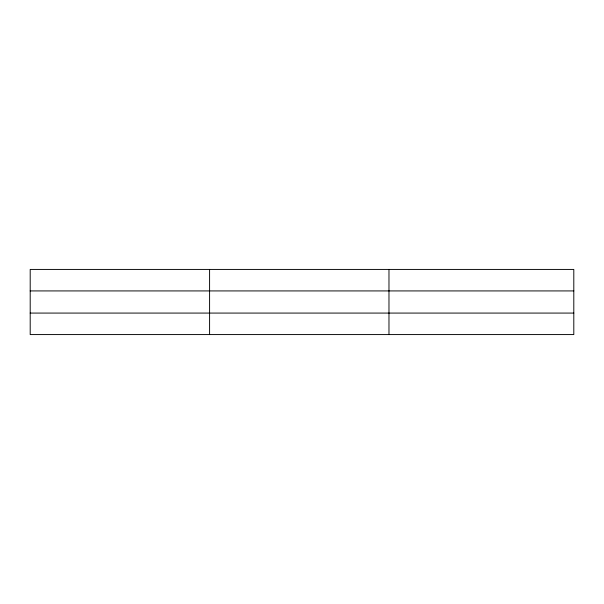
<?xml version="1.0" encoding="UTF-8"?>
<svg xmlns="http://www.w3.org/2000/svg" width="604" height="604" viewBox="0 0 604 604"><rect width="100%" height="100%" fill="white"/><g stroke="black" fill="none" stroke-linecap="round" stroke-linejoin="round"><path stroke-width="0.91" d="M209.588 334.571L209.588 269.429M388.976 334.571L388.976 269.429M573.8 290.924L573.8 269.429L30.2 269.429L30.2 334.571L573.8 334.571L573.8 290.924L30.2 290.924M30.2 313.076L573.8 313.076"/></g></svg>
